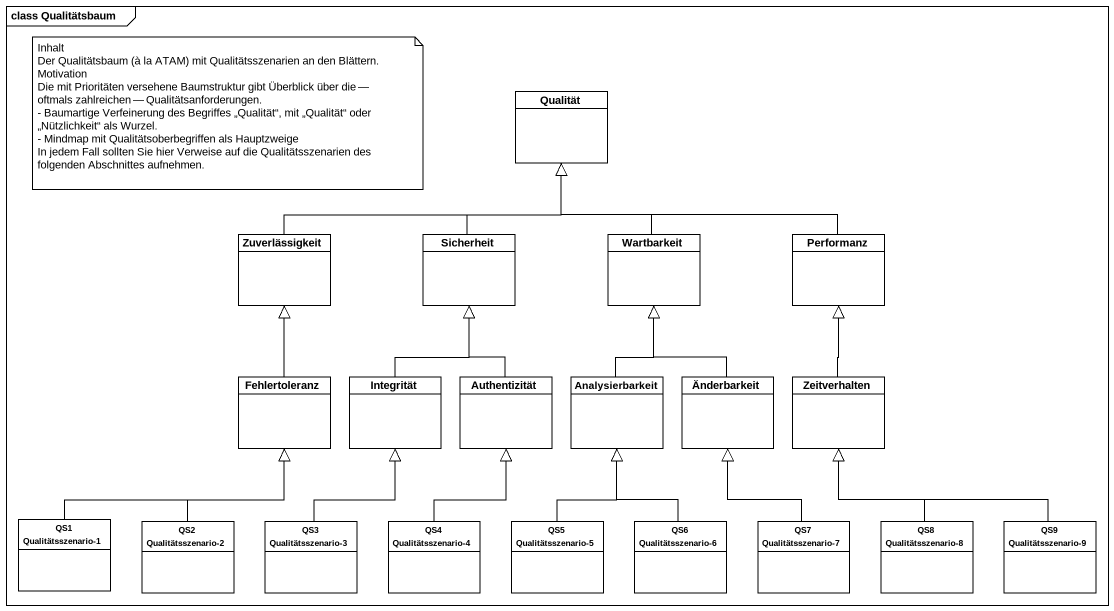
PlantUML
@startuml
mainframe class Qualitätsbaum
hide circle
hide empty members
class Qualität
class Zuverlässigkeit
class Sicherheit
class Wartbarkeit
class Performanz
class Fehlertoleranz
class Integrität
class Authentizität
class Analysierbarkeit
class Änderbarkeit
class Zeitverhalten
class "QS1 Qualitätsszenario-1" as QS1_Qualitätsszenario_1
class "QS2 Qualitätsszenario-2" as QS2_Qualitätsszenario_2
class "QS3 Qualitätsszenario-3" as QS3_Qualitätsszenario_3
class "QS4 Qualitätsszenario-4" as QS4_Qualitätsszenario_4
class "QS5 Qualitätsszenario-5" as QS5_Qualitätsszenario_5
class "QS6 Qualitätsszenario-6" as QS6_Qualitätsszenario_6
class "QS7 Qualitätsszenario-7" as QS7_Qualitätsszenario_7
class "QS8 Qualitätsszenario-8" as QS8_Qualitätsszenario_8
class "QS9 Qualitätsszenario-9" as QS9_Qualitätsszenario_9
Zuverlässigkeit -right-|> Qualität
Sicherheit -up-|> Qualität
Wartbarkeit -up-|> Qualität
Performanz -left-|> Qualität
Fehlertoleranz -up-|> Zuverlässigkeit
Integrität -up-|> Sicherheit
Authentizität -up-|> Sicherheit
Analysierbarkeit -up-|> Wartbarkeit
Änderbarkeit -up-|> Wartbarkeit
Zeitverhalten -up-|> Performanz
QS1_Qualitätsszenario_1 -up-|> Fehlertoleranz
QS2_Qualitätsszenario_2 -up-|> Fehlertoleranz
QS3_Qualitätsszenario_3 -up-|> Integrität
QS4_Qualitätsszenario_4 -up-|> Authentizität
QS5_Qualitätsszenario_5 -up-|> Analysierbarkeit
QS6_Qualitätsszenario_6 -up-|> Analysierbarkeit
QS7_Qualitätsszenario_7 -up-|> Änderbarkeit
QS8_Qualitätsszenario_8 -up-|> Zeitverhalten
QS9_Qualitätsszenario_9 -up-|> Zeitverhalten
note as N1
  Inhalt
  Der Qualitätsbaum (à la ATAM) mit Qualitätsszenarien an den Blättern.
  Motivation
  Die mit Prioritäten versehene Baumstruktur gibt Überblick über die — oftmals zahlreichen — Qualitätsanforderungen.
  - Baumartige Verfeinerung des Begriffes „Qualität“, mit „Qualität“ oder „Nützlichkeit“ als Wurzel.
  - Mindmap mit Qualitätsoberbegriffen als Hauptzweige
  In jedem Fall sollten Sie hier Verweise auf die Qualitätsszenarien des folgenden Abschnittes aufnehmen.
end note
@enduml
